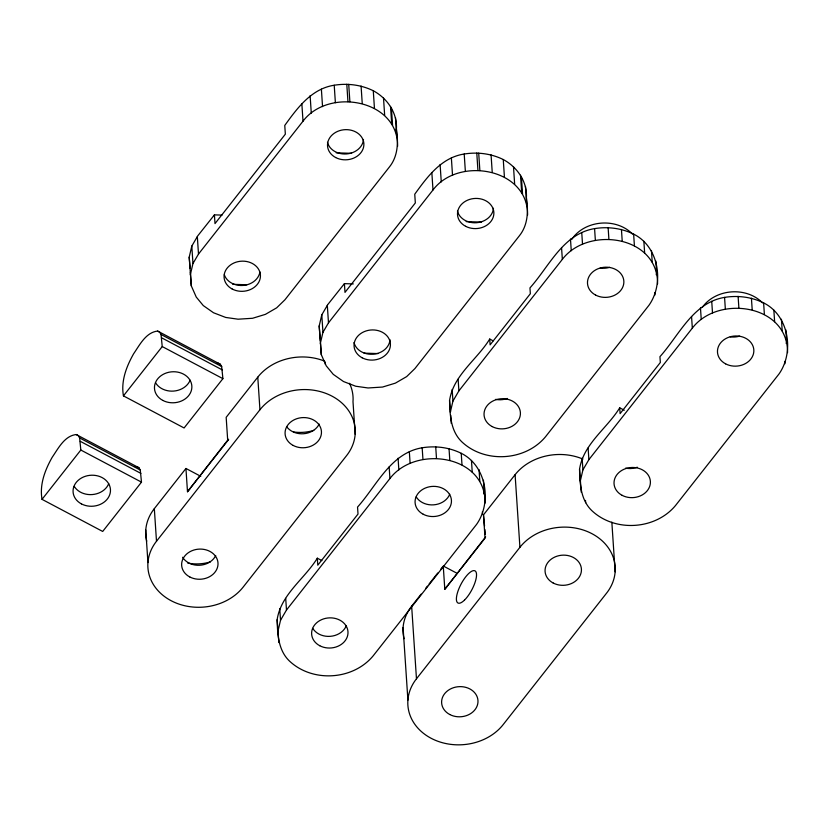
<?xml version="1.0" encoding="UTF-8"?>
<svg xmlns="http://www.w3.org/2000/svg" width="829" height="829" viewBox="0 0 829 829"><rect width="100%" height="100%" fill="white"/><g stroke="black" fill="none" stroke-linecap="round" stroke-linejoin="round"><path stroke-width="1.24" d="M214.421 214.866L215.001 223.592L285.342 134.174L284.761 125.448C297.3 108.05 311.435 88.724 334.222 85.232C347.496 83.097 361.164 84.796 373.278 90.744C387.133 98.205 397.34 112.734 396.428 128.868C398.417 141.977 398.117 156.101 389.454 166.93L284.938 299.777L276.668 307.828L265.404 314.357L252.576 318.274L238.078 319.196L225.706 317.445L213.519 312.761L203.281 305.58L196.245 297.062L191.292 285.85L189.199 257.177L191.8 246.078L197.758 235.85L214.421 214.866L222.048 215.094M190.359 274.648L192.96 263.539L191.8 246.078M344.408 283.642L344.988 292.378L415.329 202.95L414.749 194.224C427.287 176.826 441.411 157.5 464.209 154.018C477.483 151.873 491.151 153.572 503.265 159.531C517.12 166.992 527.327 181.51 526.415 197.644C528.405 210.753 528.104 224.877 519.441 235.705L414.925 368.563L406.656 376.604L395.392 383.133L382.552 387.05L368.066 387.972L355.693 386.231L343.507 381.537L333.268 374.356L326.232 365.838L321.279 354.625L319.186 325.952L321.787 314.854L327.745 304.626L344.408 283.642L353.309 283.912M320.346 343.424L322.947 332.325L321.787 314.854M317.32 558.197L317.787 565.181L358.014 514.053L357.548 507.068C376.77 485.639 390.583 453.038 422.168 447.774C435.443 445.629 449.111 447.328 461.225 453.287C486.571 465.815 492.136 502.374 476.592 524.374L373.143 655.874C353.382 679.739 314.098 682.671 290.844 662.298C278.316 651.604 277.539 634.931 277.145 619.719C280.834 594.445 304.647 578.818 317.32 558.197L321.88 560.611M277.922 631.356L280.523 620.258L279.746 608.61M395.847 131.334L396.428 128.868M489.732 339.04L490.115 344.864L530.342 293.725L529.959 287.901C549.181 266.482 562.995 233.882 594.58 228.607C607.854 226.472 621.522 228.172 633.636 234.12C658.982 246.659 664.547 283.217 649.003 305.217L545.555 436.717C525.793 460.582 486.509 463.515 463.256 443.132C450.727 432.437 449.95 415.775 449.556 400.552C453.245 375.288 477.058 359.662 489.732 339.04L493.151 340.854M450.334 412.2L452.935 401.101L452.157 389.454M483.804 493.866L484.374 491.4M619.719 407.816L620.102 413.64L660.33 362.501L659.946 356.677C679.169 335.258 692.982 302.658 724.567 297.383C737.841 295.248 751.509 296.948 763.623 302.896C788.97 315.434 794.534 351.993 778.991 373.993L675.542 505.493C655.78 529.358 616.496 532.291 593.243 511.918C580.714 501.213 579.927 484.55 579.544 469.328C583.233 444.064 607.046 428.438 619.719 407.816L624.278 410.231M580.321 480.975L582.922 469.877L582.145 458.23M656.216 274.71L656.786 272.244M786.203 343.486L786.773 341.02M228.276 439.391L227.716 440.613L226.172 417.329L257.778 377.154A52.03 43.077 -3.8 0 1 324.502 361.092M200.763 476.312L185.945 468.468L187.489 491.752L228.338 439.339M456.934 573.243L443.256 566L444.8 589.284L485.649 536.871M192.96 263.539L198.494 254.047L303.01 121.189C328.46 87.2 398.448 99.521 397.588 146.329M322.947 332.325L328.481 322.823L432.997 189.965C458.447 155.976 528.425 168.297 527.576 215.105M280.523 620.258L286.482 610.02L389.931 478.53C415.64 444.717 485.742 454.893 485.152 503.048M452.935 401.101L458.893 390.863L562.342 259.363C588.051 225.561 658.153 235.737 657.563 283.881M582.922 469.877L588.88 459.639L692.329 328.139C718.038 294.336 788.141 304.512 787.55 352.657M42.03 499.348L80.827 450.033L79.615 437.94L78.268 435.66L76.258 434.541C64.527 435.785 58.248 448.499 52.217 457.245C45.035 469.95 39.398 484.519 42.03 499.348L102.692 531.451L141.49 482.136L140.277 470.043L138.93 467.753L136.909 466.644L135.168 466.696M123.438 395.879L162.235 346.563L161.023 334.47L159.676 332.18L157.655 331.072C145.925 332.305 139.655 345.019 133.624 353.765C126.443 366.48 120.806 381.039 123.438 395.879L184.1 427.971L222.897 378.656L221.685 366.563L220.338 364.283L218.317 363.164L216.576 363.226M146.702 541.192A52.03 43.077 -3.8 0 1 154.329 508.643L185.945 468.468M187.489 491.752L228.649 439.505M156.494 541.244L259.943 409.754A52.03 43.077 -3.8 0 1 332.004 396.148A52.03 43.077 -3.8 0 1 346.605 455.598L243.156 587.098A52.03 43.077 -3.8 0 1 171.095 600.693A52.03 43.077 -3.8 0 1 156.494 541.244L154.329 508.643M404.024 638.724A52.03 43.077 -3.8 0 1 411.65 606.175L421.132 594.124M425.868 588.103L427.453 586.093M429.028 584.082L437.722 573.036M440.883 569.015L442.468 567.005M444.8 589.284L485.038 538.145L483.483 514.861L515.099 474.685A52.03 43.077 -3.8 0 1 582.922 459.069M416.469 678.796L519.918 547.306A52.03 43.077 -3.8 0 1 591.979 533.7A52.03 43.077 -3.8 0 1 606.579 593.149L503.13 724.65A52.03 43.077 -3.8 0 1 431.07 738.256A52.03 43.077 -3.8 0 1 416.469 678.796L411.65 606.175M188.069 490.499L190.017 488.623M445.38 588.03L447.328 586.155M336.222 152.837L351.569 153.303M466.209 221.612L481.556 222.079M232.773 284.326L246.835 284.761M364.035 353.144L378.107 353.579M157.655 331.072L220.338 364.283M161.023 334.47L221.685 366.563M161.655 337.828L222.317 369.921M162.235 346.563L222.897 378.656M76.258 434.541L138.93 467.753M79.615 437.94L140.277 470.043M80.247 441.308L140.909 473.4M80.827 450.033L141.49 482.136M483.483 514.861L484.54 525.887M484.892 529.565L485.359 534.467M579.544 469.328L581.253 492.177M449.556 400.552L450.499 411.764M319.186 325.952L320.367 340.906M277.145 619.719L278.855 642.568M189.199 257.177L190.131 268.389M785.84 329.807L786.617 341.455M784.794 361.434L784.949 363.755M781.436 319.258L782.213 330.895M773.851 310.077L774.628 321.725M763.623 302.896L764.39 314.543M751.426 298.212L752.204 309.849M738.111 296.326L738.877 307.973M724.567 297.383L725.344 309.03M711.728 301.31L712.505 312.947M700.474 307.828L701.241 319.466M691.552 316.502L692.329 328.139M655.853 261.031L656.63 272.679M654.806 292.658L654.962 294.979M651.449 250.482L652.226 262.119M643.874 241.301L644.641 252.949M633.636 234.12L634.403 245.767M621.439 229.436L622.216 241.073M608.123 227.55L608.89 239.198M594.58 228.607L595.357 240.255M611.843 522.135L615.139 571.823M581.74 232.534L582.518 244.172M588.113 448.002L588.88 459.639M570.487 239.053L571.254 250.69M585.502 500.405L585.657 502.737M561.565 247.726L562.342 259.363M525.482 186.432L526.643 203.903M521.389 176.639L522.55 194.1M520.529 175.22L521.69 192.691M513.493 166.702L514.654 184.162M503.265 159.531L504.415 176.992M515.099 474.685L519.918 547.306M491.069 154.836L492.229 172.297M478.706 153.096L479.856 170.556M476.779 153.033L477.939 170.494M464.209 154.018L465.37 171.479M483.442 480.188L484.219 491.835M482.395 511.814L482.551 514.146M479.038 469.639L479.815 481.286M451.37 157.935L452.53 175.396M471.463 460.458L472.229 472.105M458.126 379.216L458.893 390.863M461.225 453.287L461.991 464.924M440.106 164.453L441.266 181.914M450.727 415.256L451.266 423.401M431.836 172.505L432.997 189.965M449.028 448.593L449.805 460.24M435.712 446.717L436.479 458.354M422.168 447.774L422.945 459.411M395.495 117.656L396.656 135.117M391.402 107.863L392.563 125.324M390.542 106.444L391.702 123.915M409.329 451.691L410.106 463.338M383.506 97.926L384.666 115.386M398.075 458.209L398.842 469.856M373.278 90.744L374.439 108.216M403.081 627.512L407.909 700.132M389.153 466.882L389.931 478.53M361.081 86.061L362.242 103.521M348.719 84.32L349.879 101.78M346.791 84.257L347.952 101.718M334.222 85.232L335.382 102.703M355.164 434.261L352.999 401.671A52.03 43.077 -3.8 0 0 349.496 383.299M321.383 89.159L322.543 106.62M327.32 305.352L328.481 322.823M310.119 95.677L311.279 113.138M325.206 361.931L325.372 364.428M320.533 343.403L321.279 354.625M301.849 103.729L303.01 121.189M285.715 598.383L286.482 610.02M257.778 377.154L259.943 409.754M197.333 236.576L198.494 254.047M190.38 272.13L191.292 285.85M145.769 529.98L147.935 562.58M259.912 271.953A18.207 15.077 -3.8 0 1 243.115 285.445A18.207 15.077 -3.8 0 1 224.307 274.731M363.475 139.479A18.207 15.077 -3.8 0 1 346.563 153.945A18.207 15.077 -3.8 0 1 327.476 142.287M507.317 398.459A18.207 15.077 -3.8 0 1 495.638 399.371M609.647 267.332A18.207 15.077 -3.8 0 1 600.248 268.068M571.803 239.374A36.424 30.155 -3.8 0 1 632.517 234.11M108.734 483.67A18.725 15.513 -3.8 0 1 92.278 494.561A18.725 15.513 -3.8 0 1 74.227 486.364M190.131 380.19A18.725 15.513 -3.8 0 1 173.675 391.081A18.725 15.513 -3.8 0 1 155.634 382.884M390.013 339.745A18.207 15.077 -3.8 0 1 373.102 354.221A18.207 15.077 -3.8 0 1 354.014 342.553M493.462 208.255A18.207 15.077 -3.8 0 1 476.551 222.721A18.207 15.077 -3.8 0 1 457.463 211.063M210.328 561.896A39.025 32.31 -3.8 0 1 187.696 563.046M215.737 555.575A18.207 15.077 -3.8 0 1 199.561 565.264A18.207 15.077 -3.8 0 1 182.608 557.264M313.766 430.396A39.025 32.31 -3.8 0 1 293.632 431.971M319.186 424.075A18.207 15.077 -3.8 0 1 303.601 433.733A18.207 15.077 -3.8 0 1 286.616 426.614M449.743 494.25A18.207 15.077 -3.8 0 1 433.743 504.84A18.207 15.077 -3.8 0 1 416.199 496.872M346.294 625.75A18.207 15.077 -3.8 0 1 330.294 636.33A18.207 15.077 -3.8 0 1 312.751 628.361M637.304 467.235A18.207 15.077 -3.8 0 1 625.626 468.147M739.634 336.108A18.207 15.077 -3.8 0 1 730.235 336.843M702.474 307.155A36.424 30.155 -3.8 0 1 762.504 302.886M232.193 289.02A18.207 15.077 -3.8 0 0 260.41 276.793A18.207 15.077 -3.8 0 0 234.151 262.897A18.207 15.077 -3.8 0 0 232.193 289.02M335.641 157.52A18.207 15.077 -3.8 0 0 363.858 145.293A18.207 15.077 -3.8 0 0 337.59 131.396A18.207 15.077 -3.8 0 0 335.641 157.52M492.167 426.572A18.207 15.077 -3.8 0 0 520.384 414.345A18.207 15.077 -3.8 0 0 494.115 400.448A18.207 15.077 -3.8 0 0 492.167 426.572M595.616 295.072A18.207 15.077 -3.8 0 0 623.833 282.844A18.207 15.077 -3.8 0 0 597.564 268.948A18.207 15.077 -3.8 0 0 595.616 295.072M81.418 503.887A18.725 15.513 -3.8 0 0 110.444 491.317A18.725 15.513 -3.8 0 0 83.418 477.017A18.725 15.513 -3.8 0 0 81.418 503.887M162.816 400.417A18.725 15.513 -3.8 0 0 191.841 387.837A18.725 15.513 -3.8 0 0 164.826 373.547A18.725 15.513 -3.8 0 0 162.816 400.417M362.18 357.796A18.207 15.077 -3.8 0 0 390.397 345.569A18.207 15.077 -3.8 0 0 364.138 331.673A18.207 15.077 -3.8 0 0 362.18 357.796M465.629 226.296A18.207 15.077 -3.8 0 0 493.846 214.069A18.207 15.077 -3.8 0 0 467.577 200.172A18.207 15.077 -3.8 0 0 465.629 226.296M449.743 714.505A18.207 15.077 -3.8 0 0 477.96 702.277A18.207 15.077 -3.8 0 0 451.691 688.381A18.207 15.077 -3.8 0 0 449.743 714.505M464.509 600.072A18.207 6.104 -62.1 0 0 476.001 571.948A18.207 6.104 -62.1 0 0 458.872 588.766A18.207 6.104 -62.1 0 0 464.509 600.072M553.192 583.015A18.207 15.077 -3.8 0 0 581.409 570.787A18.207 15.077 -3.8 0 0 555.14 556.891A18.207 15.077 -3.8 0 0 553.192 583.015M189.768 576.953A18.207 15.077 -3.8 0 0 217.986 564.725A18.207 15.077 -3.8 0 0 191.727 550.829A18.207 15.077 -3.8 0 0 189.768 576.953M293.217 445.463A18.207 15.077 -3.8 0 0 321.434 433.235A18.207 15.077 -3.8 0 0 295.165 419.329A18.207 15.077 -3.8 0 0 293.217 445.463M319.756 645.729A18.207 15.077 -3.8 0 0 347.973 633.501A18.207 15.077 -3.8 0 0 321.704 619.605A18.207 15.077 -3.8 0 0 319.756 645.729M423.204 514.239A18.207 15.077 -3.8 0 0 451.422 502.011A18.207 15.077 -3.8 0 0 425.153 488.115A18.207 15.077 -3.8 0 0 423.204 514.239M622.154 495.348A18.207 15.077 -3.8 0 0 650.371 483.12A18.207 15.077 -3.8 0 0 624.102 469.224A18.207 15.077 -3.8 0 0 622.154 495.348M725.603 363.848A18.207 15.077 -3.8 0 0 753.82 351.62A18.207 15.077 -3.8 0 0 727.551 337.724A18.207 15.077 -3.8 0 0 725.603 363.848"/></g></svg>
